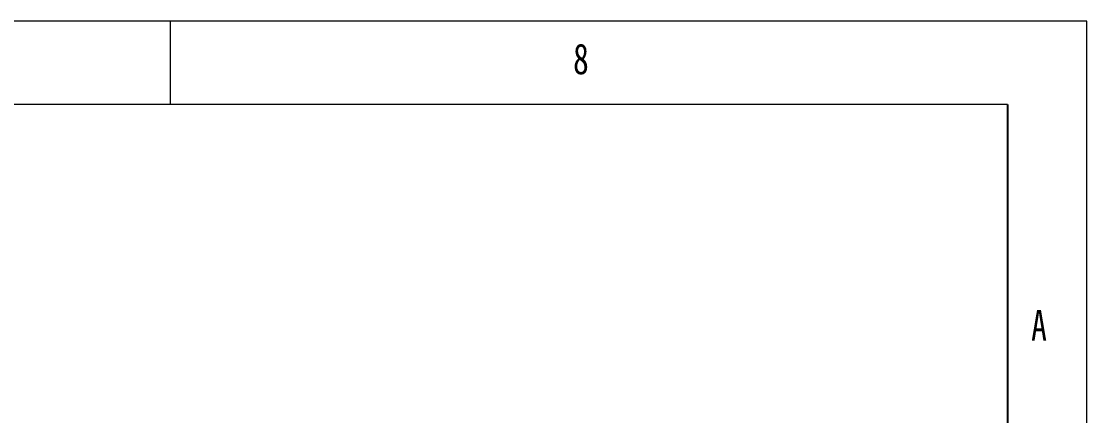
# Paper-space layout '시트1-ENG' of a CAD drawing. Header units: inches. Extents: x 0.2 to 16.3, y 0.2 to 11.5.
# Drawn here: x 13.821 to 16.339, y 10.564 to 11.496 of the extents above; entities that cross this region are included whole.
import ezdxf

# ---------------------------------------------------------------- set-up
doc = ezdxf.new("R2010")
doc.units = ezdxf.units.IN
doc.header["$MEASUREMENT"] = 0
doc.layers.add('NOTES', color=7, linetype='Continuous')
doc.styles.add('SLDTEXTSTYLE2', font='TXT', dxfattribs={"width": 0.75})

psp = doc.layouts.new('시트1-ENG')

# ---------------------------------------------------------------- linework, layer by layer
at = {"color": 7, "linetype": 'Continuous', "lineweight": 18}
for p, q in [((16.3386, 11.4961), (0.1969, 11.4961)), ((14.1732, 11.2992), (14.1732, 11.4961)), ((16.3386, 0.1969), (16.3386, 11.4961)), ((16.1516, 11.2992), (0.3937, 11.2992))]:
    psp.add_line(p, q, dxfattribs=at)
at = {"layer": 'NOTES', "color": 7}
psp.add_line((16.1516, 11.2992), (16.1516, 0.3937), dxfattribs=at)

# ---------------------------------------------------------------- texts
at = {"color": 7, "linetype": 'Continuous', "lineweight": 0, "char_height": 0.0729, "attachment_point": 1, "style": 'SLDTEXTSTYLE2'}
for s, insert in [('8', (15.1247, 11.4436)), ('A', (16.2073, 10.8137))]:
    psp.add_mtext(s, dxfattribs=dict(at, insert=insert))

doc.saveas('drawing.dxf')
